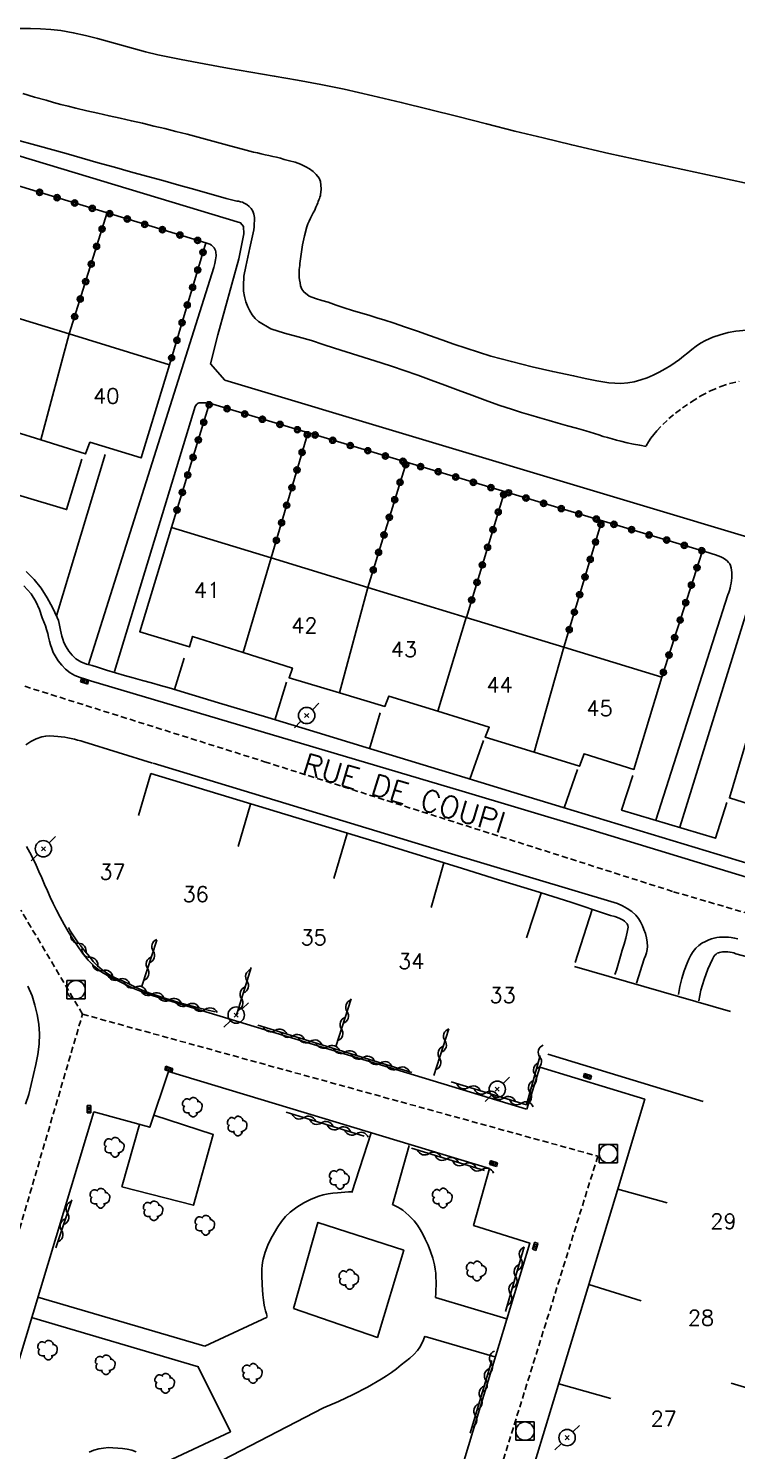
# Model space of a CAD drawing. Header units: millimetres. Extents: x 108019 to 109000, y 147057 to 148000.
# Drawn here: x 108867.9 to 108925.8, y 147467.6 to 147583.9 of the extents above; entities that cross this region are included whole.
import ezdxf
from ezdxf.enums import TextEntityAlignment as Align

# ---------------------------------------------------------------- set-up
doc = ezdxf.new("R2010")
doc.units = ezdxf.units.MM
doc.linetypes.add('DASHED', pattern=[0.75, 0.5, -0.25])
doc.layers.get('0').update_dxf_attribs({"linetype": 'CONTINUOUS'})
for name, color, linetype in [('W0001', 6, 'DASHED'), ('W0008', 7, 'CONTINUOUS'), ('W0014', 7, 'CONTINUOUS'), ('W0017', 7, 'CONTINUOUS'), ('W0101', 7, 'CONTINUOUS'), ('W0112', 1, 'DASHED'), ('W0211', 2, 'CONTINUOUS'), ('W0214', 2, 'CONTINUOUS'), ('W0300', 7, 'CONTINUOUS'), ('W0310', 3, 'CONTINUOUS'), ('W0323', 7, 'CONTINUOUS'), ('W0401', 7, 'CONTINUOUS'), ('W0420', 7, 'CONTINUOUS'), ('W0473', 7, 'CONTINUOUS'), ('W0989', 7, 'CONTINUOUS'), ('W0991', 7, 'CONTINUOUS'), ('W1102', 7, 'CONTINUOUS')]:
    doc.layers.add(name, color=color, linetype=linetype)
doc.styles.get("Standard").update_dxf_attribs({"font": 'romans.shx', "width": 0.85})

# ---------------------------------------------------------------- blocks, each defined once
blk = doc.blocks.new('T300')
for p, q in [((-0.8, 0.51), (-0.86, 0.34)), ((-0.86, 0.34), (-0.86, 0.17)), ((-0.86, 0.17), (-0.74, 0.06)), ((-0.69, 0.63), (-0.8, 0.51)), ((-0.8, -0.06), (-0.74, 0.06)), ((-0.74, 0.06), (-0.69, 0.11)), ((-0.57, 0.69), (-0.69, 0.63)), ((-0.46, 0.69), (-0.57, 0.69)), ((-0.29, 0.63), (-0.46, 0.69)), ((-0.29, 0.63), (-0.17, 0.74)), ((-0.23, 0.57), (-0.29, 0.63)), ((-0.17, 0.74), (-0.06, 0.8)), ((-0.06, 0.8), (0.06, 0.8)), ((0.06, 0.8), (0.23, 0.74)), ((0.23, 0.74), (0.34, 0.63)), ((0.34, 0.63), (0.4, 0.51)), ((0.46, 0.46), (0.34, 0.46)), ((0.4, 0.51), (0.4, 0.46)), ((0.57, 0.4), (0.46, 0.46)), ((0.57, 0.4), (0.69, 0.29)), ((0.69, 0.29), (0.74, 0.17)), ((0.74, 0.06), (0.69, -0.17)), ((0.74, 0.17), (0.74, 0.06)), ((-0.8, -0.17), (-0.8, -0.06)), ((-0.8, -0.23), (-0.8, -0.17)), ((-0.74, -0.34), (-0.8, -0.23)), ((-0.69, -0.4), (-0.74, -0.34)), ((-0.51, -0.46), (-0.69, -0.4)), ((-0.4, -0.46), (-0.51, -0.46)), ((-0.4, -0.46), (-0.34, -0.46)), ((-0.34, -0.46), (-0.34, -0.4)), ((-0.34, -0.51), (-0.34, -0.46)), ((-0.29, -0.63), (-0.34, -0.51)), ((-0.17, -0.74), (-0.29, -0.63)), ((-0.06, -0.8), (-0.17, -0.74)), ((0.06, -0.8), (-0.06, -0.8)), ((0.17, -0.74), (0.06, -0.8)), ((0.23, -0.69), (0.17, -0.74)), ((0.29, -0.46), (0.23, -0.46)), ((0.29, -0.63), (0.23, -0.69)), ((0.46, -0.4), (0.29, -0.46)), ((0.34, -0.51), (0.29, -0.63)), ((0.34, -0.51), (0.34, -0.46)), ((0.57, -0.34), (0.46, -0.4)), ((0.63, -0.29), (0.57, -0.34)), ((0.69, -0.17), (0.63, -0.29))]:
    blk.add_line(p, q)
blk = doc.blocks.new('T420')
for p, q in [((0.75, 0.75), (-0.75, 0.75)), ((-0.75, 0.75), (-0.75, -0.75)), ((0.75, 0.75), (0.75, -0.75)), ((0.75, -0.75), (-0.75, -0.75))]:
    blk.add_line(p, q)
blk.add_ellipse((0, 0), major_axis=(-0.53, 0.53), ratio=1, start_param=3.926991, end_param=10.210176)
blk = doc.blocks.new('T401')
for p, q in [((-0.3, 0.3), (0, 0.3)), ((-0.3, -0.25), (-0.3, 0.3)), ((-0.3, 0.15), (0, 0.15)), ((-0.3, 0), (0, 0)), ((0, 0.3), (0, -0.25)), ((-0.3, -0.15), (0, -0.15)), ((-0.3, -0.25), (-0.3, -0.3)), ((-0.3, -0.3), (0, -0.3)), ((0, -0.3), (0, -0.25))]:
    blk.add_line(p, q)
blk = doc.blocks.new('T473')
for p, q in [((-0.166667, 0.166667), (0.166667, -0.166667)), ((-0.166667, -0.166667), (0.166667, 0.166667)), ((0.500001, 0.500001), (1.000002, 1.000002)), ((-1.000002, -1.000002), (-0.500001, -0.500001))]:
    blk.add_line(p, q)
blk.add_ellipse((0, 0), major_axis=(0.471405, 0.471405), ratio=1, start_param=5.4977871438, end_param=11.780972451)
blk = doc.blocks.new('t323o')
at = {"color": 0, "linetype": 'Continuous'}
for radius in [0.25, 0.15]:
    blk.add_circle((0, 0), radius, dxfattribs=at)
blk = doc.blocks.new('t310o')
at = {"color": 0, "linetype": 'Continuous'}
for centre, start, end in [((-0.5, 0.38), 216.8699, 323.1304), ((0.5, -0.37), 36.8699, 143.1303)]:
    blk.add_arc(centre, 0.625, start, end, dxfattribs=at)

msp = doc.modelspace()

# ---------------------------------------------------------------- linework, layer by layer
at = {"layer": 'W0001'}
for points in [[(108867.57, 147530.12), (108887.18, 147523.95), (108920.6, 147513.32), (108951.45, 147504.3), (108965.35, 147500.03), (108956.63, 147468.45), (108949.62, 147445.96), (108944.86, 147430.79), (108923.21, 147437.27), (108899.5, 147444.14), (108900.08, 147445.42)], [(108872.3, 147503.3), (108867.26, 147511.81)], [(108865.47, 147480), (108872.3, 147503.3)], [(108872.3, 147503.3), (108914.42, 147491.69), (108906.74, 147467), (108900.08, 147445.42)]]:
    msp.add_lwpolyline(points, dxfattribs=at)
at = {"layer": 'W0008'}
for points in [[(108867.66, 147525.32), (108868.07, 147525.59), (108868.5, 147525.82), (108868.96, 147525.99), (108869.29, 147526.05), (108869.63, 147526.06), (108869.96, 147526.04), (108870.29, 147526.02), (108870.56, 147525.99), (108870.84, 147525.95), (108871.11, 147525.9), (108871.38, 147525.84), (108871.64, 147525.78), (108871.89, 147525.72), (108872.15, 147525.65), (108872.4, 147525.57)], [(108872.4, 147525.57), (108878.02, 147523.83)], [(108878.08, 147504.8), (108877.52, 147504.99), (108876.96, 147505.21), (108876.42, 147505.44), (108875.88, 147505.7), (108875.2, 147506.02), (108874.53, 147506.36), (108873.88, 147506.75), (108873.28, 147507.21), (108872.76, 147507.73), (108872.31, 147508.3), (108871.89, 147508.9), (108871.49, 147509.5), (108871.13, 147510.06), (108870.79, 147510.64), (108870.47, 147511.23), (108870.16, 147511.82), (108869.91, 147512.34), (108869.66, 147512.86), (108869.43, 147513.38), (108869.2, 147513.91), (108868.97, 147514.44), (108868.74, 147514.97), (108868.5, 147515.49), (108868.26, 147516.01), (108868, 147516.52), (108867.72, 147517.02)], [(108867.84, 147505.59), (108868.17, 147504.8), (108868.41, 147504.04), (108868.6, 147503.27), (108868.72, 147502.48), (108868.78, 147501.69), (108868.75, 147500.85), (108868.64, 147500.01), (108868.48, 147499.18), (108868.3, 147498.37), (108868.11, 147497.55), (108867.9, 147496.73), (108867.65, 147495.93)], [(108908.58, 147495.52), (108878.08, 147504.8)], [(108903.41, 147447.35), (108916.04, 147488.9), (108918.26, 147496.34), (108909.68, 147498.96), (108908.61, 147495.52)]]:
    msp.add_lwpolyline(points, dxfattribs=at)
msp.add_lwpolyline([(108863.87, 147464.37), (108873.23, 147495.31), (108877.79, 147494.05), (108879.34, 147498.62), (108905.56, 147490.67), (108904.26, 147486.01), (108908.85, 147484.58), (108899.47, 147453.51), (108894.79, 147454.83), (108893.39, 147450.33), (108867.49, 147458.07), (108868.84, 147462.99)], close=True, dxfattribs=at)
at = {"layer": 'W0014'}
for points in [[(108846.71, 147579.67), (108885.22, 147568.03), (108885.46, 147567.73), (108885.49, 147567.13), (108885.07, 147565.07), (108883.37, 147558.85), (108882.77, 147556.49)], [(108882.37, 147566.38), (108882.54, 147566.34), (108882.7, 147566.27), (108882.85, 147566.19), (108882.98, 147566.07), (108883.06, 147565.98), (108883.12, 147565.88), (108883.16, 147565.77), (108883.19, 147565.65), (108883.21, 147565.33), (108883.18, 147565), (108883.11, 147564.69), (108883.04, 147564.38)], [(108872.79, 147531.9), (108883.04, 147564.38)], [(108882.77, 147556.49), (108883.92, 147555.16)], [(108883.92, 147555.16), (108930.22, 147541.26), (108970.93, 147529.11), (108972.87, 147528.65)], [(108874.9, 147531.33), (108881.51, 147553)], [(108881.51, 147553), (108881.56, 147553.08), (108881.61, 147553.16), (108881.68, 147553.22), (108881.75, 147553.28), (108881.83, 147553.3), (108881.9, 147553.31), (108881.98, 147553.31), (108882.05, 147553.31), (108882.21, 147553.3), (108882.37, 147553.3), (108882.53, 147553.28), (108882.69, 147553.26)], [(108922.97, 147541.2), (108923.24, 147541.12), (108923.51, 147541.04), (108923.77, 147540.96), (108924.03, 147540.86), (108924.25, 147540.78), (108924.47, 147540.7), (108924.68, 147540.6), (108924.88, 147540.47), (108925, 147540.37), (108925.1, 147540.25), (108925.2, 147540.13), (108925.27, 147539.99), (108925.33, 147539.8), (108925.35, 147539.61), (108925.36, 147539.42), (108925.36, 147539.23), (108925.36, 147539), (108925.34, 147538.78), (108925.31, 147538.55), (108925.27, 147538.33), (108925.23, 147538.14), (108925.19, 147537.96), (108925.13, 147537.78), (108925.06, 147537.6)], [(108943.95, 147510.38), (108911.58, 147520.2), (108907.56, 147521.43), (108903.54, 147522.65), (108899.52, 147523.88), (108895.49, 147525.11), (108891.47, 147526.34), (108887.45, 147527.56), (108883.42, 147528.77), (108879.39, 147529.98), (108878.66, 147530.19), (108877.93, 147530.39), (108877.19, 147530.6), (108876.45, 147530.8), (108875.72, 147531), (108874.99, 147531.22), (108874.26, 147531.44), (108873.53, 147531.68), (108873.08, 147531.81), (108872.62, 147531.94), (108872.16, 147532.11), (108871.75, 147532.37), (108871.44, 147532.66), (108871.18, 147532.99), (108870.97, 147533.35), (108870.78, 147533.71), (108870.68, 147533.96), (108870.61, 147534.21), (108870.55, 147534.47), (108870.5, 147534.72), (108870.45, 147534.98), (108870.4, 147535.24), (108870.33, 147535.49), (108870.24, 147535.74), (108869.85, 147536.56), (108869.41, 147537.36), (108868.91, 147538.13), (108868.34, 147538.84), (108867.68, 147539.51)], [(108921.13, 147518.61), (108927.47, 147539.07)], [(108872.95, 147530.56), (108872.53, 147530.69), (108872.1, 147530.83), (108871.68, 147530.99), (108871.28, 147531.22), (108870.92, 147531.51), (108870.6, 147531.84), (108870.31, 147532.21), (108870.06, 147532.6), (108869.91, 147532.89), (108869.79, 147533.2), (108869.69, 147533.5), (108869.61, 147533.82), (108869.53, 147534.13), (108869.45, 147534.44), (108869.36, 147534.75), (108869.26, 147535.05), (108869.01, 147535.72), (108868.77, 147536.4), (108868.47, 147537.06), (108868.09, 147537.67), (108867.51, 147538.33)], [(108925.06, 147537.6), (108919.17, 147519.16)], [(108903.32, 147521.55), (108872.95, 147530.56)], [(108878.06, 147523.83), (108901.63, 147516.66)], [(108877.89, 147522.98), (108884.27, 147521.06), (108890.64, 147519.12), (108897, 147517.17), (108903.36, 147515.21), (108906.31, 147514.3), (108909.26, 147513.39), (108912.2, 147512.47), (108915.12, 147511.49), (108915.46, 147511.38), (108915.81, 147511.28), (108916.16, 147511.15), (108916.48, 147510.98), (108916.6, 147510.9), (108916.71, 147510.8), (108916.81, 147510.69), (108916.87, 147510.55), (108916.9, 147510.41), (108916.88, 147510.27), (108916.85, 147510.14), (108916.82, 147510.01), (108916.7, 147509.51), (108916.57, 147509.02), (108916.42, 147508.53), (108916.27, 147508.05), (108916.17, 147507.67), (108916.05, 147507.29), (108915.94, 147506.91), (108915.82, 147506.54)], [(108968.15, 147501.79), (108961.87, 147503.72), (108955.59, 147505.65), (108949.31, 147507.58), (108943.03, 147509.5), (108933.11, 147512.52), (108923.18, 147515.55), (108913.25, 147518.56), (108903.32, 147521.55)], [(108901.63, 147516.66), (108916.04, 147512.34)], [(108916.04, 147512.34), (108916.44, 147512.15), (108916.83, 147511.95), (108917.2, 147511.7), (108917.53, 147511.41), (108917.74, 147511.14), (108917.92, 147510.85), (108918.07, 147510.54), (108918.19, 147510.23), (108918.31, 147509.89), (108918.4, 147509.55), (108918.46, 147509.2), (108918.47, 147508.84), (108918.44, 147508.58), (108918.39, 147508.33), (108918.31, 147508.08), (108918.2, 147507.84)], [(108921.02, 147504.91), (108921.13, 147505.56), (108921.28, 147506.21), (108921.48, 147506.85), (108921.71, 147507.47), (108921.85, 147507.8), (108922.01, 147508.12), (108922.2, 147508.43), (108922.43, 147508.71), (108922.67, 147508.92), (108922.93, 147509.1), (108923.21, 147509.25), (108923.49, 147509.38), (108923.7, 147509.46), (108923.92, 147509.52), (108924.14, 147509.56), (108924.37, 147509.59), (108924.61, 147509.61), (108924.85, 147509.61), (108925.09, 147509.59), (108925.33, 147509.57), (108925.6, 147509.52), (108925.87, 147509.46)], [(108922.67, 147504.38), (108922.85, 147505.26), (108923.1, 147506.13), (108923.41, 147506.98), (108923.78, 147507.8), (108923.84, 147507.91), (108923.91, 147508.02), (108923.99, 147508.13), (108924.08, 147508.22), (108924.17, 147508.28), (108924.27, 147508.32), (108924.37, 147508.35), (108924.48, 147508.37), (108924.62, 147508.4), (108924.76, 147508.41), (108924.91, 147508.41), (108925.05, 147508.4), (108925.22, 147508.38), (108925.39, 147508.35), (108925.55, 147508.31), (108925.71, 147508.25)], [(108918.2, 147507.84), (108917.57, 147505.84)], [(108925.71, 147508.25), (108927.35, 147507.8)], [(108875.5, 147489.17), (108881.36, 147487.67), (108882.99, 147493.45), (108878.12, 147495.03)], [(108875.5, 147489.17), (108876.96, 147494.28)], [(108894.32, 147488.73), (108895.89, 147493.6)], [(108899, 147492.55), (108897.65, 147487.71)], [(108887.4, 147478.57), (108887.33, 147478.8), (108887.26, 147479.04), (108887.21, 147479.27), (108887.16, 147479.51), (108887.09, 147479.92), (108887.04, 147480.34), (108887, 147480.75), (108886.98, 147481.17), (108886.97, 147481.43), (108886.96, 147481.69), (108886.95, 147481.95), (108886.95, 147482.21), (108886.96, 147482.47), (108886.98, 147482.74), (108887.01, 147483), (108887.06, 147483.26), (108887.23, 147483.84), (108887.44, 147484.4), (108887.7, 147484.94), (108887.99, 147485.46), (108888.27, 147485.91), (108888.57, 147486.34), (108888.9, 147486.75), (108889.28, 147487.12), (108889.81, 147487.53), (108890.39, 147487.88), (108890.99, 147488.18), (108891.61, 147488.42), (108891.98, 147488.53), (108892.37, 147488.6), (108892.76, 147488.65), (108893.15, 147488.7), (108893.44, 147488.73), (108893.73, 147488.75), (108894.03, 147488.76), (108894.32, 147488.76)], [(108897.65, 147487.74), (108897.86, 147487.64), (108898.07, 147487.53), (108898.27, 147487.4), (108898.47, 147487.26), (108898.72, 147487.06), (108898.96, 147486.85), (108899.19, 147486.63), (108899.4, 147486.39), (108899.67, 147486.04), (108899.9, 147485.68), (108900.12, 147485.3), (108900.31, 147484.91), (108900.55, 147484.4), (108900.75, 147483.88), (108900.93, 147483.34), (108901.07, 147482.8), (108901.13, 147482.46), (108901.17, 147482.12), (108901.18, 147481.78), (108901.2, 147481.44), (108901.2, 147481.11), (108901.19, 147480.79), (108901.17, 147480.46), (108901.14, 147480.14)], [(108882.3, 147476.15), (108868.65, 147480.17)], [(108901.14, 147480.14), (108906.98, 147478.38)], [(108881.77, 147474.47), (108868.14, 147478.5)], [(108882.3, 147476.15), (108887.4, 147478.51)], [(108900.28, 147476.97), (108900.17, 147476.66), (108900.03, 147476.36), (108899.87, 147476.07), (108899.68, 147475.8), (108899.38, 147475.46), (108899.04, 147475.17), (108898.7, 147474.89), (108898.35, 147474.62), (108897.95, 147474.31), (108897.55, 147474.01), (108897.14, 147473.73), (108896.72, 147473.46), (108895.58, 147472.8), (108894.41, 147472.19), (108893.22, 147471.62), (108892.01, 147471.11)], [(108905.99, 147475.29), (108900.31, 147476.94)], [(108878.29, 147466.28), (108884.39, 147469.15), (108881.75, 147474.47)], [(108892.01, 147471.11), (108879.26, 147464.52)], [(108872.83, 147467.49), (108873.23, 147467.64), (108873.64, 147467.76), (108874.02, 147467.82), (108874.41, 147467.85), (108874.79, 147467.84), (108875.18, 147467.82), (108875.56, 147467.78), (108875.94, 147467.73), (108876.32, 147467.65), (108876.69, 147467.52)]]:
    msp.add_lwpolyline(points, dxfattribs=at)
msp.add_lwpolyline([(108889.54, 147479.23), (108891.54, 147486.27), (108898.55, 147483.99), (108896.41, 147476.86)], close=True, dxfattribs=at)
at = {"layer": 'W0017'}
for points in [[(108864.69, 147550.89), (108863.51, 147546.81), (108871, 147544.57), (108872.24, 147548.68)], [(108874.16, 147549.07), (108870.18, 147535.87)], [(108880.61, 147532.41), (108879.81, 147529.85)], [(108888.97, 147530.46), (108888.01, 147527.36)], [(108896.63, 147527.94), (108895.75, 147525.01)], [(108905.07, 147525.69), (108903.97, 147522.51)], [(108877.89, 147522.98), (108876.87, 147519.56)], [(108912.75, 147523.31), (108911.68, 147520.17)], [(108917.29, 147522.81), (108916.36, 147520), (108924.04, 147517.69), (108924.97, 147520.62)], [(108885.03, 147517.01), (108886.03, 147520.49)], [(108892.83, 147514.4), (108893.93, 147518.08)], [(108900.81, 147512.02), (108901.84, 147515.67)], [(108908.6, 147509.54), (108909.79, 147513.19)], [(108912.58, 147507.52), (108913.97, 147511.85)], [(108920.08, 147487.86), (108916.06, 147489)], [(108917.97, 147479.86), (108913.69, 147481.19)], [(108915.48, 147471.86), (108911.23, 147473.08)]]:
    msp.add_lwpolyline(points, dxfattribs=at)
at = {"layer": 'W0101'}
for points in [[(108863.34, 147561.33), (108871.21, 147558.93)], [(108871.21, 147558.93), (108879.41, 147556.42), (108877.08, 147548.79), (108872.91, 147550.08), (108872.55, 147549.12), (108868.88, 147550.27)], [(108868.88, 147550.27), (108864.66, 147551.59), (108864.97, 147552.47), (108861.24, 147553.62)], [(108887.73, 147540.61), (108879.58, 147543.1), (108876.98, 147534.58), (108881.03, 147533.34), (108881.3, 147534.19), (108885.42, 147532.88)], [(108895.62, 147538.2), (108887.73, 147540.61)], [(108903.67, 147535.74), (108895.62, 147538.2)], [(108911.64, 147533.31), (108903.67, 147535.74)], [(108885.42, 147532.88), (108889.46, 147531.61), (108889.19, 147530.82), (108893.31, 147529.58)], [(108919.65, 147530.86), (108911.64, 147533.31)], [(108909.22, 147524.72), (108912.93, 147523.58), (108913.29, 147524.6), (108917.37, 147523.32), (108919.65, 147530.86)], [(108893.31, 147529.58), (108897.01, 147528.47), (108897.33, 147529.32), (108901.35, 147528.07)], [(108901.35, 147528.07), (108905.55, 147526.77), (108905.22, 147525.95), (108909.22, 147524.72)], [(108935.79, 147526.01), (108927.41, 147528.52), (108925.17, 147520.99), (108929.4, 147519.67), (108929.13, 147518.76), (108933.34, 147517.49)], [(108912.51, 147507.19), (108925.26, 147503.52)], [(108923.04, 147496.16), (108910.32, 147500.02)]]:
    msp.add_lwpolyline(points, dxfattribs=at)
at = {"layer": 'W0112'}
msp.add_lwpolyline([(108918.36, 147549.77), (108918.55, 147550.1), (108918.76, 147550.42), (108918.99, 147550.72), (108919.23, 147551.01), (108919.72, 147551.52), (108920.23, 147552.01), (108920.77, 147552.46), (108921.34, 147552.89), (108922.08, 147553.39), (108922.84, 147553.87), (108923.64, 147554.29), (108924.47, 147554.64), (108925.22, 147554.88), (108925.98, 147555.06)], dxfattribs=at)
at = {"layer": 'W0211'}
for points in [[(108867.21, 147583.92), (108868.04, 147583.91), (108868.87, 147583.89), (108869.7, 147583.84), (108870.53, 147583.74), (108871.54, 147583.57), (108872.54, 147583.35), (108873.53, 147583.1), (108874.51, 147582.82), (108875.49, 147582.54), (108876.47, 147582.27), (108877.46, 147582.01), (108878.45, 147581.77), (108880.35, 147581.38), (108882.25, 147581.02), (108884.16, 147580.68), (108886.06, 147580.35), (108887.97, 147580.02), (108889.88, 147579.68), (108891.78, 147579.33), (108893.68, 147578.94), (108896.02, 147578.42), (108898.35, 147577.87), (108900.67, 147577.3), (108902.99, 147576.71), (108905.31, 147576.12), (108907.64, 147575.53), (108909.96, 147574.96), (108912.29, 147574.4), (108915.31, 147573.7), (108918.34, 147573.04), (108921.37, 147572.38), (108924.4, 147571.73), (108927.43, 147571.07)], [(108926.57, 147559.23), (108925.71, 147559.15), (108925.07, 147559.04), (108924.43, 147558.87), (108923.81, 147558.66), (108923.21, 147558.39), (108922.82, 147558.18), (108922.46, 147557.94), (108922.11, 147557.67), (108921.77, 147557.4), (108921.43, 147557.12), (108921.09, 147556.85), (108920.74, 147556.59), (108920.38, 147556.35), (108919.92, 147556.07), (108919.44, 147555.8), (108918.95, 147555.55), (108918.45, 147555.35), (108917.93, 147555.17), (108917.4, 147555.03), (108916.86, 147554.93), (108916.31, 147554.89), (108915.32, 147554.93), (108914.35, 147555.09), (108913.39, 147555.3), (108912.44, 147555.51), (108910.73, 147555.86), (108909.04, 147556.25), (108907.35, 147556.67), (108905.67, 147557.13), (108904.66, 147557.44), (108903.66, 147557.76), (108902.66, 147558.1), (108901.67, 147558.45), (108900.67, 147558.8), (108899.68, 147559.15), (108898.69, 147559.5), (108897.69, 147559.83), (108897.02, 147560.05), (108896.36, 147560.25), (108895.69, 147560.46), (108895.02, 147560.66), (108894.36, 147560.86), (108893.69, 147561.07), (108893.03, 147561.3), (108892.37, 147561.53), (108891.87, 147561.68), (108891.34, 147561.82), (108890.82, 147562.03), (108890.38, 147562.37), (108890.22, 147562.6), (108890.13, 147562.86), (108890.08, 147563.12), (108890.04, 147563.37), (108890.02, 147563.54), (108890.01, 147563.7), (108890.01, 147563.87), (108890.01, 147564.04), (108890.02, 147564.2), (108890.04, 147564.37), (108890.05, 147564.53), (108890.07, 147564.7), (108890.16, 147565.45), (108890.28, 147566.21), (108890.43, 147566.95), (108890.64, 147567.69), (108890.72, 147567.93), (108890.82, 147568.16), (108890.93, 147568.39), (108891.05, 147568.62), (108891.16, 147568.84), (108891.28, 147569.07), (108891.38, 147569.3), (108891.48, 147569.53), (108891.53, 147569.65), (108891.57, 147569.77), (108891.62, 147569.89), (108891.66, 147570), (108891.7, 147570.13), (108891.74, 147570.25), (108891.76, 147570.37), (108891.78, 147570.5), (108891.8, 147570.79), (108891.79, 147571.09), (108891.74, 147571.39), (108891.63, 147571.68), (108891.41, 147571.98), (108891.14, 147572.23), (108890.84, 147572.43), (108890.54, 147572.61), (108890.12, 147572.82), (108889.68, 147572.97), (108889.23, 147573.09), (108888.79, 147573.21), (108888.47, 147573.3), (108888.16, 147573.38), (108887.85, 147573.45), (108887.53, 147573.52), (108887.22, 147573.59), (108886.9, 147573.66), (108886.59, 147573.74), (108886.28, 147573.81), (108885.37, 147574.05), (108884.46, 147574.28), (108883.56, 147574.53), (108882.65, 147574.77), (108881.75, 147575.02), (108880.84, 147575.26), (108879.93, 147575.5), (108879.02, 147575.73), (108878.12, 147575.94), (108877.21, 147576.16), (108876.29, 147576.36), (108875.38, 147576.57), (108874.47, 147576.77), (108873.56, 147576.98), (108872.65, 147577.19), (108871.74, 147577.4), (108871.13, 147577.56), (108870.53, 147577.71), (108869.93, 147577.87), (108869.32, 147578.04), (108868.37, 147578.31), (108867.42, 147578.61)]]:
    msp.add_lwpolyline(points, dxfattribs=at)
at = {"layer": 'W0214'}
for points in [[(108884.9, 147569.78), (108884.04, 147570.02), (108883.19, 147570.26), (108882.33, 147570.5), (108881.48, 147570.74), (108880.17, 147571.11), (108878.85, 147571.48), (108877.53, 147571.84), (108876.22, 147572.2), (108874.9, 147572.57), (108873.59, 147572.94), (108872.28, 147573.31), (108870.96, 147573.69), (108868.77, 147574.3), (108866.57, 147574.89)], [(108884.9, 147569.78), (108885.06, 147569.78), (108885.22, 147569.75), (108885.38, 147569.7), (108885.52, 147569.64), (108885.73, 147569.51), (108885.92, 147569.36), (108886.09, 147569.18), (108886.22, 147568.97), (108886.31, 147568.72), (108886.35, 147568.46), (108886.35, 147568.2), (108886.34, 147567.95), (108886.33, 147567.7), (108886.3, 147567.45), (108886.25, 147567.2), (108886.2, 147566.96), (108886.14, 147566.71), (108886.09, 147566.47), (108886.03, 147566.23), (108885.98, 147565.98), (108885.82, 147565.22), (108885.64, 147564.45), (108885.49, 147563.66), (108885.45, 147562.87), (108885.47, 147562.43), (108885.54, 147561.99), (108885.65, 147561.56), (108885.81, 147561.15), (108885.98, 147560.82), (108886.17, 147560.49), (108886.41, 147560.2), (108886.69, 147559.94), (108887.7, 147559.36), (108888.81, 147558.99), (108889.93, 147558.71), (108891.01, 147558.39), (108891.96, 147558.08), (108892.9, 147557.77), (108893.85, 147557.47), (108894.8, 147557.17), (108895.75, 147556.87), (108896.7, 147556.57), (108897.65, 147556.26), (108898.59, 147555.94), (108899.7, 147555.55), (108900.81, 147555.15), (108901.91, 147554.74), (108903.01, 147554.33), (108904.12, 147553.92), (108905.22, 147553.52), (108906.33, 147553.12), (108907.45, 147552.75), (108908.19, 147552.51), (108908.94, 147552.29), (108909.68, 147552.07), (108910.43, 147551.85), (108911.18, 147551.64), (108911.93, 147551.43), (108912.68, 147551.22), (108913.43, 147551), (108913.79, 147550.89), (108914.15, 147550.78), (108914.5, 147550.67), (108914.86, 147550.56), (108915.22, 147550.46), (108915.58, 147550.35), (108915.94, 147550.25), (108916.3, 147550.16), (108916.81, 147550.04), (108917.33, 147549.93), (108917.84, 147549.83), (108918.36, 147549.74)]]:
    msp.add_lwpolyline(points, dxfattribs=at)
at = {"layer": 'W0310'}
for points in [[(108883.14, 147503.49), (108881.79, 147503.81), (108880.44, 147504.17), (108879.11, 147504.58), (108877.79, 147505.03), (108877.38, 147505.18), (108876.98, 147505.35), (108876.58, 147505.53), (108876.19, 147505.72), (108875.61, 147505.99), (108875.02, 147506.25), (108874.44, 147506.55), (108873.9, 147506.92), (108873.52, 147507.25), (108873.18, 147507.62), (108872.87, 147508.01), (108872.55, 147508.39), (108872.35, 147508.63), (108872.15, 147508.88), (108871.95, 147509.13), (108871.77, 147509.38), (108871.61, 147509.63), (108871.45, 147509.87), (108871.3, 147510.12), (108871.16, 147510.38)], [(108877.16, 147505.6), (108878.37, 147509.35)], [(108884.86, 147503.14), (108886.09, 147507.12)], [(108893.01, 147500.66), (108894.27, 147504.56)], [(108899.22, 147498.52), (108886.62, 147502.41)], [(108901.02, 147498.29), (108902.24, 147502.1)], [(108909.71, 147499.91), (108908.59, 147495.89), (108902.42, 147497.76)], [(108888.95, 147495.28), (108895.33, 147493.33)], [(108899.2, 147492.34), (108905.17, 147490.52)], [(108870.11, 147484.2), (108871.43, 147488.13)], [(108906.86, 147478.99), (108908.41, 147484.27)], [(108903.99, 147469.04), (108905.75, 147474.97)]]:
    msp.add_lwpolyline(points, dxfattribs=at)
at = {"layer": 'W0323'}
for points in [[(108850.13, 147576.2), (108882.37, 147566.38), (108879.41, 147556.42)], [(108874.32, 147568.86), (108871.21, 147558.93)], [(108882.69, 147553.26), (108879.58, 147543.1)], [(108882.69, 147553.26), (108922.97, 147541.2), (108919.65, 147530.86)], [(108890.71, 147550.82), (108887.73, 147540.61)], [(108898.74, 147548.36), (108895.62, 147538.2)], [(108906.79, 147546.03), (108903.68, 147535.74)], [(108914.75, 147543.65), (108911.64, 147533.31)], [(108943.72, 147467.59), (108925.31, 147473.12)]]:
    msp.add_lwpolyline(points, dxfattribs=at)
at = {"layer": 'W1102'}
for points in [[(108868.88, 147550.27), (108871.21, 147558.93)], [(108885.42, 147532.88), (108887.73, 147540.61)], [(108893.31, 147529.58), (108895.62, 147538.2)], [(108901.35, 147528.07), (108903.67, 147535.74)], [(108911.64, 147533.31), (108909.22, 147524.72)]]:
    msp.add_lwpolyline(points, dxfattribs=at)

# ---------------------------------------------------------------- block references
at = {"layer": 'W0300'}
for p in [(108881.34, 147495.7), (108885, 147494.15), (108874.95, 147492.42), (108893.35, 147489.8), (108873.78, 147488.25), (108901.77, 147488.26), (108878.13, 147487.22), (108882.36, 147486.04), (108904.54, 147482.29), (108894.13, 147481.61), (108869.5, 147475.82), (108874.22, 147474.62), (108886.24, 147473.92), (108879.08, 147473.11)]:
    msp.add_blockref('T300', p, dxfattribs=at)
at = {"layer": 'W0310'}
for p, rotation in [((108871.96, 147509.11), 127.7756605929323), ((108871.96, 147509.11), 127.7756605925523), ((108878.08, 147508.46), 72.00655751546587), ((108878.08, 147508.46), 72.00655751549706), ((108872.91, 147507.95), 129.3017640232725), ((108872.91, 147507.95), 129.3017640236899), ((108873.95, 147506.88), 146.2380144792499), ((108873.95, 147506.88), 146.2380144785487), ((108877.62, 147507.03), 72.00655751546587), ((108877.62, 147507.03), 72.00655751549706), ((108875.26, 147506.14), 155.5646198385435), ((108875.26, 147506.14), 155.5646198381269), ((108876.62, 147505.52), 155.6327460964127), ((108876.62, 147505.52), 155.6327460969969), ((108885.75, 147506), 72.81050975247899), ((108885.75, 147506), 72.81050975281214), ((108878.01, 147504.95), 161.2182521913216), ((108878.01, 147504.95), 161.218252191944), ((108879.43, 147504.48), 163.0384507519617), ((108879.43, 147504.48), 163.0384507511206), ((108885.3, 147504.57), 72.81050975247899), ((108885.3, 147504.57), 72.81050975281214), ((108880.87, 147504.06), 164.8586551827306), ((108880.87, 147504.06), 164.8586551832105), ((108882.32, 147503.68), 166.6788654903109), ((108882.32, 147503.68), 166.6788654895357), ((108893.93, 147503.51), 72.1711224473078), ((108893.93, 147503.51), 72.17112244747585), ((108888.05, 147501.97), 162.8343581429584), ((108888.05, 147501.97), 162.8343581437021), ((108893.47, 147502.09), 72.1711224473078), ((108893.47, 147502.09), 72.17112244747585), ((108889.48, 147501.53), 162.8343581429584), ((108889.48, 147501.53), 162.8343581437021), ((108890.92, 147501.08), 162.8343581429584), ((108890.92, 147501.08), 162.8343581437021), ((108901.93, 147501.14), 72.19474934268689), ((108901.93, 147501.14), 72.1947493424749), ((108892.35, 147500.64), 162.8343581429584), ((108892.35, 147500.64), 162.8343581437021), ((108893.78, 147500.2), 162.8343581429584), ((108893.78, 147500.2), 162.8343581437021), ((108895.22, 147499.75), 162.8343581429584), ((108895.22, 147499.75), 162.8343581437021), ((108901.48, 147499.72), 72.19474934268689), ((108901.48, 147499.72), 72.1947493424749), ((108909.68, 147499.8), 254.3752051605892), ((108909.68, 147499.8), 254.3752051609951), ((108896.65, 147499.31), 162.8343581429584), ((108896.65, 147499.31), 162.8343581437021), ((108898.08, 147498.87), 162.8343581429584), ((108898.08, 147498.87), 162.8343581437021), ((108909.28, 147498.36), 254.3752051605892), ((108909.28, 147498.36), 254.3752051609951), ((108903.86, 147497.32), 163.1772038919107), ((108903.86, 147497.32), 163.177203891411), ((108908.87, 147496.91), 254.3752051605892), ((108908.87, 147496.91), 254.3752051609951), ((108905.29, 147496.89), 163.1772038919107), ((108905.29, 147496.89), 163.177203891411), ((108906.73, 147496.45), 163.1772038919107), ((108906.73, 147496.45), 163.177203891411), ((108908.17, 147496.02), 163.1772038919107), ((108908.17, 147496.02), 163.177203891411), ((108890.39, 147494.84), 342.9617022257077), ((108890.39, 147494.84), 342.9617022252642), ((108891.82, 147494.4), 342.9617022257077), ((108891.82, 147494.4), 342.9617022252642), ((108893.26, 147493.96), 342.9617022257077), ((108893.26, 147493.96), 342.9617022252642), ((108894.69, 147493.52), 342.9617022257077), ((108894.69, 147493.52), 342.9617022252642), ((108900.63, 147491.9), 343.0354872230474), ((108900.63, 147491.9), 343.0354872231367), ((108902.07, 147491.46), 343.0354872230474), ((108902.07, 147491.46), 343.0354872231367), ((108903.5, 147491.02), 343.0354872230474), ((108903.5, 147491.02), 343.0354872231367), ((108904.94, 147490.59), 343.0354872230474), ((108904.94, 147490.59), 343.0354872231367), ((108871.07, 147487.04), 71.40333493548445), ((108871.07, 147487.04), 71.40333493538552), ((108870.59, 147485.62), 71.40333493548445), ((108870.59, 147485.62), 71.40333493538552), ((108908.13, 147483.3), 73.6063542494223), ((108908.13, 147483.3), 73.60635424944839), ((108907.7, 147481.86), 73.6063542494223), ((108907.7, 147481.86), 73.60635424944839), ((108907.28, 147480.43), 73.6063542494223), ((108907.28, 147480.43), 73.60635424944839), ((108905.69, 147474.79), 73.45349678802812), ((108905.69, 147474.79), 73.45349678792165), ((108905.27, 147473.36), 73.45349678802812), ((108905.27, 147473.36), 73.45349678792165), ((108904.84, 147471.92), 73.45349678802812), ((108904.84, 147471.92), 73.45349678792165), ((108904.41, 147470.48), 73.45349678802812), ((108904.41, 147470.48), 73.45349678792165)]:
    msp.add_blockref('t310o', p, dxfattribs=dict(at, rotation=rotation))
at = {"layer": 'W0323'}
for p, rotation in [((108868.79, 147570.52), 343.0548798968226), ((108870.22, 147570.08), 343.0548798968226), ((108871.66, 147569.64), 343.0548798968226), ((108873.09, 147569.2), 343.0548798968226), ((108874.52, 147568.77), 343.0548798968226), ((108873.9, 147567.52), 252.6380891763887), ((108875.96, 147568.33), 343.0548798968226), ((108877.39, 147567.89), 343.0548798968226), ((108878.83, 147567.46), 343.0548798968226), ((108880.26, 147567.02), 343.0548798968226), ((108881.7, 147566.58), 343.0548798968226), ((108873.45, 147566.09), 252.6380891763887), ((108882.15, 147565.61), 253.4566500411574), ((108873.01, 147564.65), 252.6380891763887), ((108881.72, 147564.17), 253.4566500411574), ((108872.56, 147563.22), 252.6380891763887), ((108881.29, 147562.74), 253.4566500411574), ((108872.11, 147561.79), 252.6380891763887), ((108871.66, 147560.36), 252.6380891763887), ((108880.86, 147561.3), 253.4566500411574), ((108880.44, 147559.86), 253.4566500411574), ((108880.01, 147558.42), 253.4566500411574), ((108879.58, 147556.98), 253.4566500411574), ((108882.65, 147553.14), 252.9762104578323), ((108884.12, 147552.82), 343.3344253843294), ((108885.56, 147552.39), 343.3344253843294), ((108882.21, 147551.71), 252.9762104578323), ((108887, 147551.96), 343.3344253843294), ((108888.44, 147551.53), 343.3344253843294), ((108889.87, 147551.1), 343.3344253843294), ((108881.77, 147550.27), 252.9762104578323), ((108890.67, 147550.69), 253.702928062105), ((108891.31, 147550.67), 343.3344253843294), ((108892.75, 147550.24), 343.3344253843294), ((108881.34, 147548.84), 252.9762104578323), ((108890.25, 147549.25), 253.702928062105), ((108894.18, 147549.81), 343.3344253843294), ((108895.62, 147549.38), 343.3344253843294), ((108897.06, 147548.95), 343.3344253843294), ((108889.83, 147547.81), 253.702928062105), ((108898.49, 147548.52), 343.3344253843294), ((108898.71, 147548.24), 252.9115353428981), ((108899.93, 147548.09), 343.3344253843294), ((108901.37, 147547.66), 343.3344253843294), ((108880.9, 147547.4), 252.9762104578323), ((108889.41, 147546.37), 253.702928062105), ((108898.26, 147546.81), 252.9115353428981), ((108902.81, 147547.23), 343.3344253843294), ((108904.24, 147546.8), 343.3344253843294), ((108905.68, 147546.37), 343.3344253843294), ((108880.46, 147545.97), 252.9762104578323), ((108897.82, 147545.37), 252.9115353428981), ((108906.72, 147545.79), 253.154273084479), ((108907.12, 147545.94), 343.3344253843294), ((108908.55, 147545.51), 343.3344253843294), ((108880.02, 147544.54), 252.9762104578323), ((108888.99, 147544.93), 253.702928062105), ((108906.28, 147544.36), 253.154273084479), ((108909.99, 147545.08), 343.3344253843294), ((108911.43, 147544.65), 343.3344253843294), ((108912.86, 147544.22), 343.3344253843294), ((108888.57, 147543.49), 253.702928062105), ((108897.38, 147543.94), 252.9115353428981), ((108905.85, 147542.92), 253.154273084479), ((108914.3, 147543.79), 343.3344253843294), ((108914.67, 147543.36), 253.2728132987174), ((108915.74, 147543.36), 343.3344253843294), ((108917.18, 147542.93), 343.3344253843294), ((108888.15, 147542.05), 253.702928062105), ((108896.94, 147542.5), 252.9115353428981), ((108914.23, 147541.93), 253.2728132987174), ((108918.61, 147542.5), 343.3344253843294), ((108920.05, 147542.07), 343.3344253843294), ((108896.5, 147541.07), 252.9115353428981), ((108905.41, 147541.49), 253.154273084479), ((108921.49, 147541.64), 343.3344253843294), ((108922.92, 147541.21), 343.3344253843294), ((108896.06, 147539.64), 252.9115353428981), ((108904.98, 147540.05), 253.154273084479), ((108913.8, 147540.49), 253.2728132987174), ((108922.53, 147539.82), 252.1861374084713), ((108904.54, 147538.61), 253.154273084479), ((108913.37, 147539.06), 253.2728132987174), ((108922.07, 147538.39), 252.1861374084713), ((108904.11, 147537.18), 253.154273084479), ((108912.94, 147537.62), 253.2728132987174), ((108912.51, 147536.18), 253.2728132987174), ((108921.61, 147536.96), 252.1861374084713), ((108912.08, 147534.75), 253.2728132987174), ((108921.15, 147535.53), 252.1861374084713), ((108920.7, 147534.1), 252.1861374084713), ((108920.24, 147532.68), 252.1861374084713), ((108919.78, 147531.25), 252.1861374084713)]:
    msp.add_blockref('t323o', p, dxfattribs=dict(at, rotation=rotation))
at = {"layer": 'W0401'}
for p, rotation in [((108872.5, 147530.67), 73.0502018725028), ((108879.4, 147498.95), 71.9610052660106), ((108913.61, 147498.35), 73.00848307686846), ((108905.84, 147490.94), 252.6190033783068), ((108909.16, 147484.36), 163.2084257096249)]:
    msp.add_blockref('T401', p, dxfattribs=dict(at, rotation=rotation))
msp.add_blockref('T401', (108872.97, 147495.52), dxfattribs=at)
at = {"layer": 'W0420'}
for p in [(108871.77, 147505.3), (108915.28, 147491.89), (108908.47, 147469.2)]:
    msp.add_blockref('T420', p, dxfattribs=at)
at = {"layer": 'W0473'}
for p in [(108890.62, 147527.73), (108869.1, 147516.83), (108884.86, 147503.23), (108906.2, 147497.16), (108911.91, 147468.67)]:
    msp.add_blockref('T473', p, dxfattribs=at)

# ---------------------------------------------------------------- texts
at = {"layer": 'W0989'}
msp.add_text('RUE DE COUPI', height=1.75, rotation=343.1934, dxfattribs=at).set_placement((108890.14, 147523.01))
at = {"layer": 'W0991'}
for s, p in [('40', (108874.24, 147553.86)), ('41', (108882.48, 147537.99)), ('42', (108890.44, 147535.1)), ('43', (108898.57, 147533.14)), ('44', (108906.39, 147530.23)), ('45', (108914.56, 147528.32)), ('37', (108874.75, 147514.95)), ('36', (108881.55, 147513.12)), ('35', (108891.19, 147509.58)), ('34', (108899.17, 147507.63)), ('33', (108906.63, 147504.86)), ('29', (108924.69, 147486.36)), ('28', (108922.85, 147478.47)), ('27', (108919.8, 147470.22))]:
    msp.add_text(s, height=1.25, dxfattribs=at).set_placement(p, align=Align.MIDDLE_CENTER)

doc.saveas('drawing.dxf')
